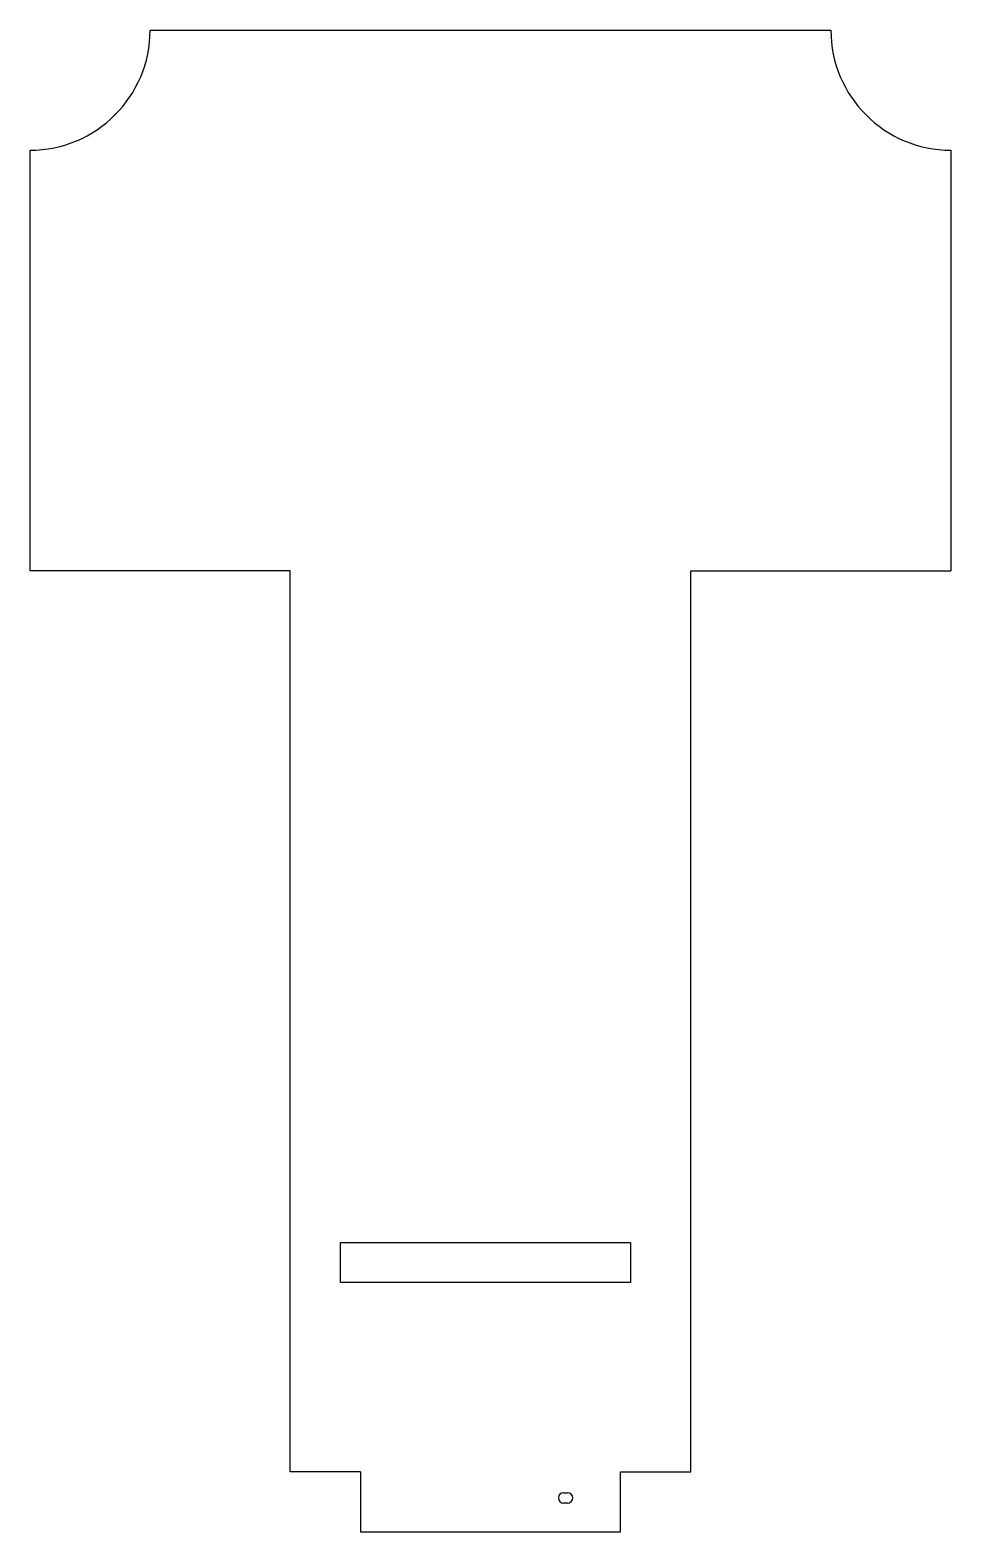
# Model space of a CAD drawing. Extents: x 1.45 to 3.26, y -5.18 to -2.22.
import ezdxf

# ---------------------------------------------------------------- set-up
doc = ezdxf.new("R2010")
doc.units = 0
doc.header["$MEASUREMENT"] = 0
doc.layers.add('BLACK', color=7, linetype='CONTINUOUS')

msp = doc.modelspace()

# ---------------------------------------------------------------- linework, layer by layer
at = {"layer": 'BLACK', "linetype": 'CONTINUOUS'}
for p, q in [((1.68898, -2.22441), (3.02756, -2.22441)), ((1.45276, -3.2874), (1.45276, -2.46063)), ((3.26378, -2.46063), (3.26378, -3.2874)), ((1.96457, -3.2874), (1.45276, -3.2874)), ((1.96457, -5.05906), (1.96457, -3.2874)), ((2.75197, -3.2874), (3.26378, -3.2874)), ((2.75197, -5.05906), (2.75197, -3.2874)), ((2.06299, -4.68701), (2.06299, -4.60827)), ((2.06299, -4.60827), (2.63386, -4.60827)), ((2.63386, -4.60827), (2.63386, -4.68701)), ((2.63386, -4.68701), (2.06299, -4.68701)), ((2.10236, -5.05906), (1.96457, -5.05906)), ((2.10236, -5.05906), (2.10236, -5.17717)), ((2.61417, -5.17717), (2.61417, -5.05906)), ((2.61417, -5.05906), (2.75197, -5.05906)), ((2.50197, -5.1), (2.50984, -5.1)), ((2.50984, -5.12047), (2.50197, -5.12047)), ((2.10236, -5.17717), (2.61417, -5.17717))]:
    msp.add_line(p, q, dxfattribs=at)
at = {"layer": 'BLACK'}
for centre, radius, start, end in [((1.45276, -2.22441), 0.23622, -90, 0), ((3.26378, -2.22441), 0.23622, 180, 270), ((2.50197, -5.11024), 0.01024, 90, 180), ((2.50984, -5.11024), 0.01024, 0, 90), ((2.50197, -5.11024), 0.01024, 180, 270), ((2.50984, -5.11024), 0.01024, -90, 0)]:
    msp.add_arc(centre, radius, start, end, dxfattribs=at)

doc.saveas('drawing.dxf')
